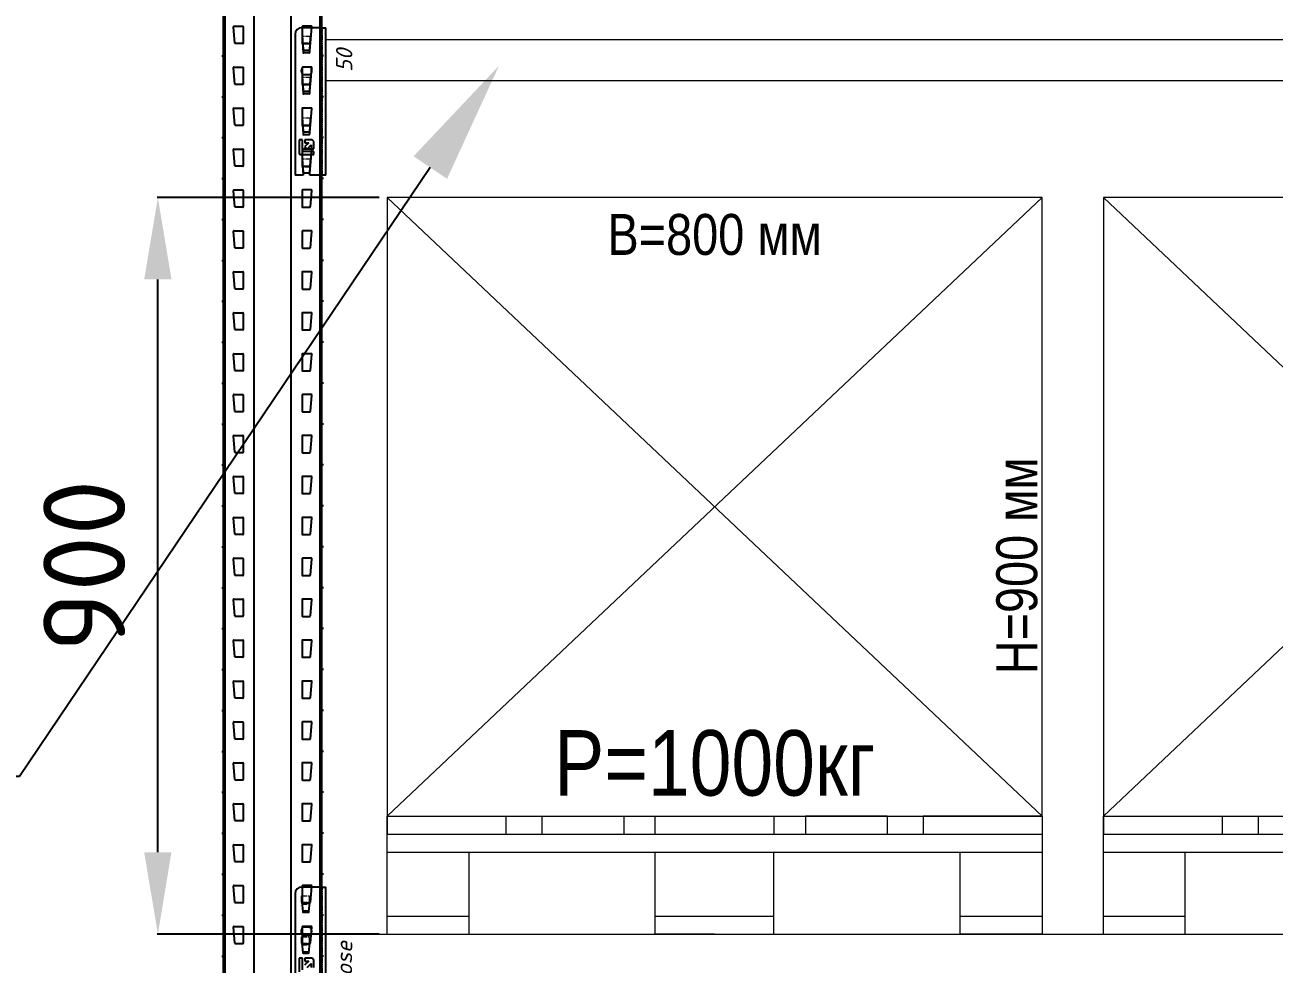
# Model space of a CAD drawing. Header units: millimetres. Extents: x 2140 to 223837, y 2113 to 170313.
# Drawn here: x 176497 to 178023, y 112385 to 113532 of the extents above; entities that cross this region are included whole.
import ezdxf
from ezdxf import colors
from ezdxf.entities.mleader import LeaderData, LeaderLine
from ezdxf.math import Vec2, Vec3

# ---------------------------------------------------------------- set-up
doc = ezdxf.new("R2010")
doc.units = ezdxf.units.MM
doc.linetypes.add('PHANTOM', pattern=[12.7, 6.35, -1.27, 1.27, -1.27, 1.27, -1.27])
for name, color, linetype in [('0_ANNOT_Dimensions', 7, 'Continuous'), ('2.Стойка', 7, 'Continuous'), ('Аннотации', 7, 'Continuous')]:
    doc.layers.add(name, color=color, linetype=linetype)
for name, color, linetype, lineweight in [('1.Балка', 5, 'Continuous', 0), ('20.Груз', 7, 'Continuous', 0), ('25.Размера', 7, 'Continuous', 0), ('37.Паллеты', 32, 'Continuous', 0), ('7.Поддон', 32, 'Continuous', 0)]:
    doc.layers.add(name, color=color, linetype=linetype, lineweight=lineweight)
doc.styles.add('Arial Narrow', font='ARIALN.TTF')
doc.styles.add('GOST', font='isocpeur.ttf')
doc.styles.get("Standard").update_dxf_attribs({"font": 'isocpeur.ttf'})
doc.styles.add('Курсив', font='isocpeui.ttf')
doc.dimstyles.new('100', dxfattribs={"dimtxt": 100, "dimasz": 100, "dimexe": 1, "dimexo": 10, "dimgap": 40, "dimtad": 1, "dimdec": 0, "dimzin": 0, "dimdsep": 46, "dimtxsty": 'Standard', "dimcen": 0.09, "dimadec": 0, "dimazin": 0, "dimtfac": 1, "dimtdec": 0, "dimtofl": 0, "dimtmove": 0, "dimatfit": 3, "dimfxl": 1, "dimtolj": 1, "dimtzin": 0, "dimarcsym": 0})
doc.dimstyles.new('80', dxfattribs={"dimtxt": 80, "dimasz": 80, "dimexe": 0.18, "dimexo": 0, "dimgap": 20, "dimtad": 1, "dimdec": 0, "dimzin": 0, "dimdsep": 46, "dimtxsty": 'Курсив', "dimcen": 0.09, "dimadec": 0, "dimazin": 0, "dimtfac": 1, "dimtdec": 0, "dimtofl": 0, "dimtmove": 0, "dimatfit": 3, "dimfxl": 0.18, "dimtolj": 1, "dimtzin": 0, "dimarcsym": 0})
doc.dimstyles.new('blok40', dxfattribs={"dimtxt": 40, "dimasz": 80, "dimexe": 0.18, "dimexo": 0, "dimgap": 5, "dimtad": 1, "dimtoh": 1, "dimdec": 0, "dimzin": 0, "dimdsep": 46, "dimtxsty": 'GOST', "dimblk": 'NONE', "dimcen": 0.09, "dimse1": 1, "dimse2": 1, "dimsd1": 1, "dimsd2": 1, "dimadec": 0, "dimazin": 0, "dimtfac": 1, "dimtdec": 0, "dimtofl": 0, "dimtmove": 0, "dimatfit": 2, "dimldrblk": 'NONE', "dimfxl": 0.18, "dimtolj": 1, "dimtzin": 0, "dimarcsym": 0})
doc.dimstyles.new('Рзм блок', dxfattribs={"dimtxt": 40, "dimasz": 80, "dimexe": 0.18, "dimexo": 0, "dimgap": 5, "dimtad": 1, "dimtoh": 1, "dimdec": 0, "dimzin": 0, "dimdsep": 46, "dimtxsty": 'Курсив', "dimblk": 'NONE', "dimcen": 0.09, "dimse1": 1, "dimse2": 1, "dimsd1": 1, "dimsd2": 1, "dimadec": 0, "dimazin": 0, "dimtfac": 1, "dimtdec": 0, "dimtofl": 0, "dimtmove": 0, "dimatfit": 2, "dimldrblk": 'NONE', "dimfxl": 0.18, "dimtolj": 1, "dimtzin": 0, "dimarcsym": 0})

# ---------------------------------------------------------------- blocks, each defined once
blk = doc.blocks.new('*U491')
at = {"layer": '2.Стойка', "color": 0, "linetype": 'ByBlock'}
for p, q in [((-120, 0), (-120, 12200)), ((-118, 0), (-118, 12200)), ((-82.7, 0), (-82.7, 12200)), ((-37.3, 0), (-37.3, 12200)), ((-2, 0), (-2, 12200)), ((0, 0), (0, 12200)), ((-106.1, 3780.5), (-108, 3800.5)), ((-107.5, 3801), (-96.5, 3801)), ((-96, 3800.5), (-96, 3780.5)), ((-24, 3800.5), (-24, 3780.5)), ((-12.5, 3801), (-23.5, 3801)), ((-13.9, 3780.5), (-12, 3800.5)), ((-120, 3770.5), (-118, 3770.5)), ((-96.5, 3780), (-105.6, 3780)), ((-23.5, 3780), (-14.4, 3780)), ((0, 3770.5), (-2, 3770.5)), ((-122, 3765), (-118, 3765)), ((-120, 3759.5), (-118, 3759.5)), ((2, 3765), (-2, 3765)), ((0, 3759.5), (-2, 3759.5)), ((-106.1, 3730.5), (-108, 3750.5)), ((-107.5, 3751), (-96.5, 3751)), ((-96, 3750.5), (-96, 3730.5)), ((-24, 3750.5), (-24, 3730.5)), ((-12.5, 3751), (-23.5, 3751)), ((-13.9, 3730.5), (-12, 3750.5)), ((-96.5, 3730), (-105.6, 3730)), ((-23.5, 3730), (-14.4, 3730)), ((-122, 3715), (-118, 3715)), ((-120, 3720.5), (-118, 3720.5)), ((-120, 3709.5), (-118, 3709.5)), ((0, 3720.5), (-2, 3720.5)), ((2, 3715), (-2, 3715)), ((0, 3709.5), (-2, 3709.5)), ((-106.1, 3680.5), (-108, 3700.5)), ((-107.5, 3701), (-96.5, 3701)), ((-96, 3700.5), (-96, 3680.5)), ((-24, 3700.5), (-24, 3680.5)), ((-12.5, 3701), (-23.5, 3701)), ((-13.9, 3680.5), (-12, 3700.5)), ((-96.5, 3680), (-105.6, 3680)), ((-23.5, 3680), (-14.4, 3680)), ((-122, 3665), (-118, 3665)), ((-120, 3670.5), (-118, 3670.5)), ((0, 3670.5), (-2, 3670.5)), ((2, 3665), (-2, 3665)), ((-120, 3659.5), (-118, 3659.5)), ((-106.1, 3630.5), (-108, 3650.5)), ((-107.5, 3651), (-96.5, 3651)), ((-96, 3650.5), (-96, 3630.5)), ((-24, 3650.5), (-24, 3630.5)), ((-12.5, 3651), (-23.5, 3651)), ((-13.9, 3630.5), (-12, 3650.5)), ((0, 3659.5), (-2, 3659.5)), ((-120, 3620.5), (-118, 3620.5)), ((-96.5, 3630), (-105.6, 3630)), ((-23.5, 3630), (-14.4, 3630)), ((0, 3620.5), (-2, 3620.5)), ((-122, 3615), (-118, 3615)), ((-120, 3609.5), (-118, 3609.5)), ((2, 3615), (-2, 3615)), ((0, 3609.5), (-2, 3609.5)), ((-106.1, 3580.5), (-108, 3600.5)), ((-107.5, 3601), (-96.5, 3601)), ((-96, 3600.5), (-96, 3580.5)), ((-24, 3600.5), (-24, 3580.5)), ((-12.5, 3601), (-23.5, 3601)), ((-13.9, 3580.5), (-12, 3600.5)), ((-96.5, 3580), (-105.6, 3580)), ((-23.5, 3580), (-14.4, 3580)), ((-122, 3565), (-118, 3565)), ((-120, 3570.5), (-118, 3570.5)), ((-120, 3559.5), (-118, 3559.5)), ((0, 3570.5), (-2, 3570.5)), ((2, 3565), (-2, 3565)), ((0, 3559.5), (-2, 3559.5)), ((-106.1, 3530.5), (-108, 3550.5)), ((-107.5, 3551), (-96.5, 3551)), ((-96, 3550.5), (-96, 3530.5)), ((-24, 3550.5), (-24, 3530.5)), ((-12.5, 3551), (-23.5, 3551)), ((-13.9, 3530.5), (-12, 3550.5)), ((-96.5, 3530), (-105.6, 3530)), ((-23.5, 3530), (-14.4, 3530)), ((-122, 3515), (-118, 3515)), ((-120, 3520.5), (-118, 3520.5)), ((0, 3520.5), (-2, 3520.5)), ((2, 3515), (-2, 3515)), ((-120, 3509.5), (-118, 3509.5)), ((-106.1, 3480.5), (-108, 3500.5)), ((-107.5, 3501), (-96.5, 3501)), ((-96, 3500.5), (-96, 3480.5)), ((-24, 3500.5), (-24, 3480.5)), ((-12.5, 3501), (-23.5, 3501)), ((-13.9, 3480.5), (-12, 3500.5)), ((0, 3509.5), (-2, 3509.5)), ((-96.5, 3480), (-105.6, 3480)), ((-23.5, 3480), (-14.4, 3480)), ((-122, 3465), (-118, 3465)), ((-120, 3470.5), (-118, 3470.5)), ((0, 3470.5), (-2, 3470.5)), ((2, 3465), (-2, 3465)), ((-120, 3459.5), (-118, 3459.5)), ((-106.1, 3430.5), (-108, 3450.5)), ((-107.5, 3451), (-96.5, 3451)), ((-96, 3450.5), (-96, 3430.5)), ((-24, 3450.5), (-24, 3430.5)), ((-12.5, 3451), (-23.5, 3451)), ((-13.9, 3430.5), (-12, 3450.5)), ((0, 3459.5), (-2, 3459.5)), ((-120, 3420.5), (-118, 3420.5)), ((-96.5, 3430), (-105.6, 3430)), ((-23.5, 3430), (-14.4, 3430)), ((0, 3420.5), (-2, 3420.5)), ((-122, 3415), (-118, 3415)), ((-120, 3409.5), (-118, 3409.5)), ((2, 3415), (-2, 3415)), ((0, 3409.5), (-2, 3409.5)), ((-106.1, 3380.5), (-108, 3400.5)), ((-107.5, 3401), (-96.5, 3401)), ((-96, 3400.5), (-96, 3380.5)), ((-24, 3400.5), (-24, 3380.5)), ((-12.5, 3401), (-23.5, 3401)), ((-13.9, 3380.5), (-12, 3400.5)), ((-96.5, 3380), (-105.6, 3380)), ((-23.5, 3380), (-14.4, 3380)), ((-122, 3365), (-118, 3365)), ((-120, 3370.5), (-118, 3370.5)), ((-120, 3359.5), (-118, 3359.5)), ((0, 3370.5), (-2, 3370.5)), ((2, 3365), (-2, 3365)), ((0, 3359.5), (-2, 3359.5)), ((-106.1, 3330.5), (-108, 3350.5)), ((-107.5, 3351), (-96.5, 3351)), ((-96, 3350.5), (-96, 3330.5)), ((-24, 3350.5), (-24, 3330.5)), ((-12.5, 3351), (-23.5, 3351)), ((-13.9, 3330.5), (-12, 3350.5)), ((-96.5, 3330), (-105.6, 3330)), ((-23.5, 3330), (-14.4, 3330)), ((-122, 3315), (-118, 3315)), ((-120, 3320.5), (-118, 3320.5)), ((0, 3320.5), (-2, 3320.5)), ((2, 3315), (-2, 3315)), ((-120, 3309.5), (-118, 3309.5)), ((-106.1, 3280.5), (-108, 3300.5)), ((-107.5, 3301), (-96.5, 3301)), ((-96, 3300.5), (-96, 3280.5)), ((-24, 3300.5), (-24, 3280.5)), ((-12.5, 3301), (-23.5, 3301)), ((-13.9, 3280.5), (-12, 3300.5)), ((0, 3309.5), (-2, 3309.5)), ((-120, 3270.5), (-118, 3270.5)), ((-96.5, 3280), (-105.6, 3280)), ((-23.5, 3280), (-14.4, 3280)), ((0, 3270.5), (-2, 3270.5)), ((-122, 3265), (-118, 3265)), ((-120, 3259.5), (-118, 3259.5)), ((-107.5, 3251), (-96.5, 3251)), ((-96, 3250.5), (-96, 3230.5)), ((-24, 3250.5), (-24, 3230.5)), ((-12.5, 3251), (-23.5, 3251)), ((2, 3265), (-2, 3265)), ((0, 3259.5), (-2, 3259.5)), ((-106.1, 3230.5), (-108, 3250.5)), ((-13.9, 3230.5), (-12, 3250.5)), ((-120, 3220.5), (-118, 3220.5)), ((-96.5, 3230), (-105.6, 3230)), ((-23.5, 3230), (-14.4, 3230)), ((0, 3220.5), (-2, 3220.5)), ((-122, 3215), (-118, 3215)), ((-120, 3209.5), (-118, 3209.5)), ((2, 3215), (-2, 3215)), ((0, 3209.5), (-2, 3209.5)), ((-106.1, 3180.5), (-108, 3200.5)), ((-107.5, 3201), (-96.5, 3201)), ((-96, 3200.5), (-96, 3180.5)), ((-24, 3200.5), (-24, 3180.5)), ((-12.5, 3201), (-23.5, 3201)), ((-13.9, 3180.5), (-12, 3200.5)), ((-96.5, 3180), (-105.6, 3180)), ((-23.5, 3180), (-14.4, 3180)), ((-122, 3165), (-118, 3165)), ((-120, 3170.5), (-118, 3170.5)), ((-120, 3159.5), (-118, 3159.5)), ((0, 3170.5), (-2, 3170.5)), ((2, 3165), (-2, 3165)), ((0, 3159.5), (-2, 3159.5)), ((-106.1, 3130.5), (-108, 3150.5)), ((-107.5, 3151), (-96.5, 3151)), ((-96, 3150.5), (-96, 3130.5)), ((-24, 3150.5), (-24, 3130.5)), ((-12.5, 3151), (-23.5, 3151)), ((-13.9, 3130.5), (-12, 3150.5)), ((-96.5, 3130), (-105.6, 3130)), ((-23.5, 3130), (-14.4, 3130)), ((-122, 3115), (-118, 3115)), ((-120, 3120.5), (-118, 3120.5)), ((0, 3120.5), (-2, 3120.5)), ((2, 3115), (-2, 3115)), ((-120, 3109.5), (-118, 3109.5)), ((-106.1, 3080.5), (-108, 3100.5)), ((-107.5, 3101), (-96.5, 3101)), ((-96, 3100.5), (-96, 3080.5)), ((-24, 3100.5), (-24, 3080.5)), ((-12.5, 3101), (-23.5, 3101)), ((-13.9, 3080.5), (-12, 3100.5)), ((0, 3109.5), (-2, 3109.5)), ((-120, 3070.5), (-118, 3070.5)), ((-96.5, 3080), (-105.6, 3080)), ((-23.5, 3080), (-14.4, 3080)), ((0, 3070.5), (-2, 3070.5)), ((-122, 3065), (-118, 3065)), ((-120, 3059.5), (-118, 3059.5)), ((2, 3065), (-2, 3065)), ((0, 3059.5), (-2, 3059.5)), ((-106.1, 3030.5), (-108, 3050.5)), ((-107.5, 3051), (-96.5, 3051)), ((-96, 3050.5), (-96, 3030.5)), ((-24, 3050.5), (-24, 3030.5)), ((-12.5, 3051), (-23.5, 3051)), ((-13.9, 3030.5), (-12, 3050.5)), ((-96.5, 3030), (-105.6, 3030)), ((-23.5, 3030), (-14.4, 3030)), ((-122, 3015), (-118, 3015)), ((-120, 3020.5), (-118, 3020.5)), ((-120, 3009.5), (-118, 3009.5)), ((0, 3020.5), (-2, 3020.5)), ((2, 3015), (-2, 3015)), ((0, 3009.5), (-2, 3009.5)), ((-106.1, 2980.5), (-108, 3000.5)), ((-107.5, 3001), (-96.5, 3001)), ((-96, 3000.5), (-96, 2980.5)), ((-24, 3000.5), (-24, 2980.5)), ((-12.5, 3001), (-23.5, 3001)), ((-13.9, 2980.5), (-12, 3000.5)), ((-96.5, 2980), (-105.6, 2980)), ((-23.5, 2980), (-14.4, 2980)), ((-122, 2965), (-118, 2965)), ((-120, 2970.5), (-118, 2970.5)), ((0, 2970.5), (-2, 2970.5)), ((2, 2965), (-2, 2965)), ((-120, 2959.5), (-118, 2959.5)), ((-106.1, 2930.5), (-108, 2950.5)), ((-107.5, 2951), (-96.5, 2951)), ((-96, 2950.5), (-96, 2930.5)), ((-24, 2950.5), (-24, 2930.5)), ((-12.5, 2951), (-23.5, 2951)), ((-13.9, 2930.5), (-12, 2950.5)), ((0, 2959.5), (-2, 2959.5)), ((-122, 2915), (-118, 2915)), ((-120, 2920.5), (-118, 2920.5)), ((-96.5, 2930), (-105.6, 2930)), ((-23.5, 2930), (-14.4, 2930)), ((0, 2920.5), (-2, 2920.5)), ((2, 2915), (-2, 2915)), ((-120, 2909.5), (-118, 2909.5)), ((-106.1, 2880.5), (-108, 2900.5)), ((-107.5, 2901), (-96.5, 2901)), ((-96, 2900.5), (-96, 2880.5)), ((-24, 2900.5), (-24, 2880.5)), ((-12.5, 2901), (-23.5, 2901)), ((-13.9, 2880.5), (-12, 2900.5)), ((0, 2909.5), (-2, 2909.5)), ((-120, 2870.5), (-118, 2870.5)), ((-96.5, 2880), (-105.6, 2880)), ((-23.5, 2880), (-14.4, 2880)), ((0, 2870.5), (-2, 2870.5)), ((-122, 2865), (-118, 2865)), ((-120, 2859.5), (-118, 2859.5)), ((2, 2865), (-2, 2865)), ((0, 2859.5), (-2, 2859.5)), ((-106.1, 2830.5), (-108, 2850.5)), ((-107.5, 2851), (-96.5, 2851)), ((-96, 2850.5), (-96, 2830.5)), ((-24, 2850.5), (-24, 2830.5)), ((-12.5, 2851), (-23.5, 2851)), ((-13.9, 2830.5), (-12, 2850.5)), ((-96.5, 2830), (-105.6, 2830)), ((-23.5, 2830), (-14.4, 2830)), ((-122, 2815), (-118, 2815)), ((-120, 2820.5), (-118, 2820.5)), ((-120, 2809.5), (-118, 2809.5)), ((0, 2820.5), (-2, 2820.5)), ((2, 2815), (-2, 2815)), ((0, 2809.5), (-2, 2809.5)), ((-106.1, 2780.5), (-108, 2800.5)), ((-107.5, 2801), (-96.5, 2801)), ((-96, 2800.5), (-96, 2780.5)), ((-24, 2800.5), (-24, 2780.5)), ((-12.5, 2801), (-23.5, 2801)), ((-13.9, 2780.5), (-12, 2800.5)), ((-96.5, 2780), (-105.6, 2780)), ((-23.5, 2780), (-14.4, 2780)), ((-122, 2765), (-118, 2765)), ((-120, 2770.5), (-118, 2770.5)), ((0, 2770.5), (-2, 2770.5)), ((2, 2765), (-2, 2765)), ((-120, 2759.5), (-118, 2759.5)), ((-106.1, 2730.5), (-108, 2750.5)), ((-107.5, 2751), (-96.5, 2751)), ((-96, 2750.5), (-96, 2730.5)), ((-24, 2750.5), (-24, 2730.5)), ((-12.5, 2751), (-23.5, 2751)), ((-13.9, 2730.5), (-12, 2750.5)), ((0, 2759.5), (-2, 2759.5)), ((-120, 2720.5), (-118, 2720.5)), ((-96.5, 2730), (-105.6, 2730)), ((-23.5, 2730), (-14.4, 2730)), ((0, 2720.5), (-2, 2720.5)), ((-122, 2715), (-118, 2715)), ((-120, 2709.5), (-118, 2709.5)), ((2, 2715), (-2, 2715)), ((0, 2709.5), (-2, 2709.5)), ((-106.1, 2680.5), (-108, 2700.5)), ((-107.5, 2701), (-96.5, 2701)), ((-96, 2700.5), (-96, 2680.5)), ((-24, 2700.5), (-24, 2680.5)), ((-12.5, 2701), (-23.5, 2701)), ((-13.9, 2680.5), (-12, 2700.5)), ((-96.5, 2680), (-105.6, 2680)), ((-23.5, 2680), (-14.4, 2680)), ((-122, 2665), (-118, 2665)), ((-120, 2670.5), (-118, 2670.5)), ((-120, 2659.5), (-118, 2659.5)), ((0, 2670.5), (-2, 2670.5)), ((2, 2665), (-2, 2665)), ((0, 2659.5), (-2, 2659.5))]:
    blk.add_line(p, q, dxfattribs=at)
for centre, start, end in [((-107.5, 3800.5), 90, 185.4403), ((-96.5, 3800.5), 0, 90), ((-23.5, 3800.5), 90, 180), ((-12.5, 3800.5), 354.5597, 90), ((-105.6, 3780.5), 185.4403, 270), ((-96.5, 3780.5), 270, 0), ((-23.5, 3780.5), 180, 270), ((-14.4, 3780.5), 270, 354.5597), ((-107.5, 3750.5), 90, 185.4403), ((-96.5, 3750.5), 0, 90), ((-23.5, 3750.5), 90, 180), ((-12.5, 3750.5), 354.5597, 90), ((-105.6, 3730.5), 185.4403, 270), ((-96.5, 3730.5), 270, 0), ((-23.5, 3730.5), 180, 270), ((-14.4, 3730.5), 270, 354.5597), ((-107.5, 3700.5), 90, 185.4403), ((-96.5, 3700.5), 0, 90), ((-23.5, 3700.5), 90, 180), ((-12.5, 3700.5), 354.5597, 90), ((-105.6, 3680.5), 185.4403, 270), ((-96.5, 3680.5), 270, 0), ((-23.5, 3680.5), 180, 270), ((-14.4, 3680.5), 270, 354.5597), ((-107.5, 3650.5), 90, 185.4403), ((-96.5, 3650.5), 0, 90), ((-23.5, 3650.5), 90, 180), ((-12.5, 3650.5), 354.5597, 90), ((-105.6, 3630.5), 185.4403, 270), ((-96.5, 3630.5), 270, 0), ((-23.5, 3630.5), 180, 270), ((-14.4, 3630.5), 270, 354.5597), ((-107.5, 3600.5), 90, 185.4403), ((-96.5, 3600.5), 0, 90), ((-23.5, 3600.5), 90, 180), ((-12.5, 3600.5), 354.5597, 90), ((-105.6, 3580.5), 185.4403, 270), ((-96.5, 3580.5), 270, 0), ((-23.5, 3580.5), 180, 270), ((-14.4, 3580.5), 270, 354.5597), ((-107.5, 3550.5), 90, 185.4403), ((-96.5, 3550.5), 0, 90), ((-23.5, 3550.5), 90, 180), ((-12.5, 3550.5), 354.5597, 90), ((-105.6, 3530.5), 185.4403, 270), ((-96.5, 3530.5), 270, 0), ((-23.5, 3530.5), 180, 270), ((-14.4, 3530.5), 270, 354.5597), ((-107.5, 3500.5), 90, 185.4403), ((-96.5, 3500.5), 0, 90), ((-23.5, 3500.5), 90, 180), ((-12.5, 3500.5), 354.5597, 90), ((-105.6, 3480.5), 185.4403, 270), ((-96.5, 3480.5), 270, 0), ((-23.5, 3480.5), 180, 270), ((-14.4, 3480.5), 270, 354.5597), ((-107.5, 3450.5), 90, 185.4403), ((-96.5, 3450.5), 0, 90), ((-23.5, 3450.5), 90, 180), ((-12.5, 3450.5), 354.5597, 90), ((-105.6, 3430.5), 185.4403, 270), ((-96.5, 3430.5), 270, 0), ((-23.5, 3430.5), 180, 270), ((-14.4, 3430.5), 270, 354.5597), ((-107.5, 3400.5), 90, 185.4403), ((-96.5, 3400.5), 0, 90), ((-23.5, 3400.5), 90, 180), ((-12.5, 3400.5), 354.5597, 90), ((-105.6, 3380.5), 185.4403, 270), ((-96.5, 3380.5), 270, 0), ((-23.5, 3380.5), 180, 270), ((-14.4, 3380.5), 270, 354.5597), ((-107.5, 3350.5), 90, 185.4403), ((-96.5, 3350.5), 0, 90), ((-23.5, 3350.5), 90, 180), ((-12.5, 3350.5), 354.5597, 90), ((-105.6, 3330.5), 185.4403, 270), ((-96.5, 3330.5), 270, 0), ((-23.5, 3330.5), 180, 270), ((-14.4, 3330.5), 270, 354.5597), ((-107.5, 3300.5), 90, 185.4403), ((-96.5, 3300.5), 0, 90), ((-23.5, 3300.5), 90, 180), ((-12.5, 3300.5), 354.5597, 90), ((-105.6, 3280.5), 185.4403, 270), ((-96.5, 3280.5), 270, 0), ((-23.5, 3280.5), 180, 270), ((-14.4, 3280.5), 270, 354.5597), ((-107.5, 3250.5), 90, 185.4403), ((-96.5, 3250.5), 0, 90), ((-23.5, 3250.5), 90, 180), ((-12.5, 3250.5), 354.5597, 90), ((-105.6, 3230.5), 185.4403, 270), ((-96.5, 3230.5), 270, 0), ((-23.5, 3230.5), 180, 270), ((-14.4, 3230.5), 270, 354.5597), ((-107.5, 3200.5), 90, 185.4403), ((-96.5, 3200.5), 0, 90), ((-23.5, 3200.5), 90, 180), ((-12.5, 3200.5), 354.5597, 90), ((-105.6, 3180.5), 185.4403, 270), ((-96.5, 3180.5), 270, 0), ((-23.5, 3180.5), 180, 270), ((-14.4, 3180.5), 270, 354.5597), ((-107.5, 3150.5), 90, 185.4403), ((-96.5, 3150.5), 0, 90), ((-23.5, 3150.5), 90, 180), ((-12.5, 3150.5), 354.5597, 90), ((-105.6, 3130.5), 185.4403, 270), ((-96.5, 3130.5), 270, 0), ((-23.5, 3130.5), 180, 270), ((-14.4, 3130.5), 270, 354.5597), ((-107.5, 3100.5), 90, 185.4403), ((-96.5, 3100.5), 0, 90), ((-23.5, 3100.5), 90, 180), ((-12.5, 3100.5), 354.5597, 90), ((-105.6, 3080.5), 185.4403, 270), ((-96.5, 3080.5), 270, 0), ((-23.5, 3080.5), 180, 270), ((-14.4, 3080.5), 270, 354.5597), ((-107.5, 3050.5), 90, 185.4403), ((-96.5, 3050.5), 0, 90), ((-23.5, 3050.5), 90, 180), ((-12.5, 3050.5), 354.5597, 90), ((-105.6, 3030.5), 185.4403, 270), ((-96.5, 3030.5), 270, 0), ((-23.5, 3030.5), 180, 270), ((-14.4, 3030.5), 270, 354.5597), ((-107.5, 3000.5), 90, 185.4403), ((-96.5, 3000.5), 0, 90), ((-23.5, 3000.5), 90, 180), ((-12.5, 3000.5), 354.5597, 90), ((-105.6, 2980.5), 185.4403, 270), ((-96.5, 2980.5), 270, 0), ((-23.5, 2980.5), 180, 270), ((-14.4, 2980.5), 270, 354.5597), ((-107.5, 2950.5), 90, 185.4403), ((-96.5, 2950.5), 0, 90), ((-23.5, 2950.5), 90, 180), ((-12.5, 2950.5), 354.5597, 90), ((-105.6, 2930.5), 185.4403, 270), ((-96.5, 2930.5), 270, 0), ((-23.5, 2930.5), 180, 270), ((-14.4, 2930.5), 270, 354.5597), ((-107.5, 2900.5), 90, 185.4403), ((-96.5, 2900.5), 0, 90), ((-23.5, 2900.5), 90, 180), ((-12.5, 2900.5), 354.5597, 90), ((-105.6, 2880.5), 185.4403, 270), ((-96.5, 2880.5), 270, 0), ((-23.5, 2880.5), 180, 270), ((-14.4, 2880.5), 270, 354.5597), ((-107.5, 2850.5), 90, 185.4403), ((-96.5, 2850.5), 0, 90), ((-23.5, 2850.5), 90, 180), ((-12.5, 2850.5), 354.5597, 90), ((-105.6, 2830.5), 185.4403, 270), ((-96.5, 2830.5), 270, 0), ((-23.5, 2830.5), 180, 270), ((-14.4, 2830.5), 270, 354.5597), ((-107.5, 2800.5), 90, 185.4403), ((-96.5, 2800.5), 0, 90), ((-23.5, 2800.5), 90, 180), ((-12.5, 2800.5), 354.5597, 90), ((-105.6, 2780.5), 185.4403, 270), ((-96.5, 2780.5), 270, 0), ((-23.5, 2780.5), 180, 270), ((-14.4, 2780.5), 270, 354.5597), ((-107.5, 2750.5), 90, 185.4403), ((-96.5, 2750.5), 0, 90), ((-23.5, 2750.5), 90, 180), ((-12.5, 2750.5), 354.5597, 90), ((-105.6, 2730.5), 185.4403, 270), ((-96.5, 2730.5), 270, 0), ((-23.5, 2730.5), 180, 270), ((-14.4, 2730.5), 270, 354.5597), ((-107.5, 2700.5), 90, 185.4403), ((-96.5, 2700.5), 0, 90), ((-23.5, 2700.5), 90, 180), ((-12.5, 2700.5), 354.5597, 90), ((-105.6, 2680.5), 185.4403, 270), ((-96.5, 2680.5), 270, 0), ((-23.5, 2680.5), 180, 270), ((-14.4, 2680.5), 270, 354.5597)]:
    blk.add_arc(centre, 0.5, start, end, dxfattribs=at)
blk = doc.blocks.new('*D774')
at = {"layer": 'Defpoints', "color": 0, "linetype": 'ByBlock', "transparency": 16777216}
for p in [(5, 19.3), (2705, 19.3), (2705, -11.8)]:
    blk.add_point(p, dxfattribs=at)
at = {"layer": 'Defpoints', "color": 0, "linetype": 'ByBlock', "transparency": 16777216, "insert": (2669.4, 3.4), "char_height": 20, "attachment_point": 5, "style": 'Курсив'}
blk.add_mtext('\\A1;2700', dxfattribs=at)
blk = doc.blocks.new('_None')
blk = doc.blocks.new('*D784')
at = {"layer": 'Defpoints', "color": 0, "linetype": 'ByBlock', "transparency": 16777216}
for p in [(8, 19.3), (42.4, 19.3), (8, -30.7)]:
    blk.add_point(p, dxfattribs=at)
at = {"layer": 'Defpoints', "color": 0, "linetype": 'ByBlock', "transparency": 16777216, "insert": (27.4, -5.7), "char_height": 20, "attachment_point": 5, "rotation": 90, "style": 'Курсив'}
blk.add_mtext('\\A1;50', dxfattribs=at)
blk = doc.blocks.new('*D436')
at = {"layer": 'Defpoints', "color": 0, "transparency": 16777216}
for p in [(5, -23.2), (42.2, -23.2), (5, -153.2)]:
    blk.add_point(p, dxfattribs=at)
at = {"layer": '0_ANNOT_Dimensions', "color": 0, "transparency": 16777216, "insert": (27.2, -88.2), "char_height": 20, "attachment_point": 5, "rotation": 90, "style": 'Курсив'}
blk.add_mtext('\\A1;130 close', dxfattribs=at)
blk = doc.blocks.new('поддон')
at = {"layer": '7.Поддон', "color": 0, "linetype": 'ByBlock'}
for p, q in [((0, 0), (0, 144)), ((0, 144), (0, 122)), ((0, 144), (145, 144)), ((145, 144), (145, 122)), ((189, 144), (289, 144)), ((189, 144), (189, 122)), ((289, 144), (289, 122)), ((327.5, 122), (327.5, 144)), ((327.5, 144), (472.5, 144)), ((472.5, 144), (472.5, 122)), ((611, 144), (511, 144)), ((511, 144), (511, 122)), ((611, 144), (611, 122)), ((800, 144), (655, 144)), ((655, 144), (655, 122)), ((800, 144), (800, 0)), ((0, 122), (800, 122)), ((0, 100), (800, 100)), ((100, 0), (100, 100)), ((327.5, 0), (327.5, 100)), ((472.5, 0), (472.5, 100)), ((700, 0), (700, 100)), ((0, 22), (100, 22)), ((327.5, 22), (472.5, 22)), ((700, 22), (800, 22)), ((0, 0), (100, 0)), ((400, 0), (327.5, 0)), ((400, 0), (472.5, 0)), ((800, 0), (700, 0))]:
    blk.add_line(p, q, dxfattribs=at)
blk = doc.blocks.new('*D1252')
at = {"layer": 'Defpoints', "color": 0, "linetype": 'ByBlock', "transparency": 16777216}
for p in [(475, 1000, 0), (475, 0, 0), (475, 0)]:
    blk.add_point(p, dxfattribs=at)
at = {"layer": '25.Размера', "color": 0, "linetype": 'ByBlock', "transparency": 16777216, "insert": (475, 208.6), "char_height": 80, "attachment_point": 5, "style": 'Arial Narrow'}
blk.add_mtext('\\A1;Р=1000кг', dxfattribs=at)
blk = doc.blocks.new('*D1253')
at = {"layer": 'Defpoints', "color": 0, "linetype": 'ByBlock', "transparency": 16777216}
for p in [(75, 900), (875, 900), (875, 900)]:
    blk.add_point(p, dxfattribs=at)
at = {"layer": '25.Размера', "color": 0, "linetype": 'ByBlock', "transparency": 16777216, "insert": (475, 854.5), "char_height": 50, "attachment_point": 5, "style": 'Arial Narrow'}
blk.add_mtext('\\A1;В=800 мм', dxfattribs=at)
blk = doc.blocks.new('*D1243')
at = {"layer": 'Defpoints', "color": 0, "linetype": 'ByBlock', "transparency": 16777216}
for p in [(875, 900), (875, 900), (875, 0)]:
    blk.add_point(p, dxfattribs=at)
at = {"layer": '25.Размера', "color": 0, "linetype": 'ByBlock', "transparency": 16777216, "insert": (844.5, 450), "char_height": 50, "attachment_point": 5, "rotation": 90, "style": 'Arial Narrow'}
blk.add_mtext('\\A1;Н=900 мм', dxfattribs=at)
blk = doc.blocks.new('*D1247')
at = {"layer": 'Defpoints', "color": 0, "linetype": 'ByBlock', "transparency": 16777216}
for p in [(950, 900), (1750, 900), (1750, 900)]:
    blk.add_point(p, dxfattribs=at)
at = {"layer": '25.Размера', "color": 0, "linetype": 'ByBlock', "transparency": 16777216, "insert": (1350, 854.5), "char_height": 50, "attachment_point": 5, "style": 'Arial Narrow'}
blk.add_mtext('\\A1;В=800 мм', dxfattribs=at)
blk = doc.blocks.new('*D1237')
at = {"layer": '0_ANNOT_Dimensions', "color": 0, "lineweight": -2, "transparency": 16777216}
for p, q in [((176929.6, 113321.3), (176658.4, 113321.3)), ((176659.4, 112521.3), (176659.4, 113221.3)), ((176929.6, 112421.3), (176658.4, 112421.3))]:
    blk.add_line(p, q, dxfattribs=at)
at = {"layer": '0_ANNOT_Dimensions', "color": 0, "transparency": 16777216}
for points in [[(176642.7, 113221.3), (176676, 113221.3), (176659.4, 113321.3)], [(176642.7, 112521.3), (176676, 112521.3), (176659.4, 112421.3)]]:
    blk.add_solid(points, dxfattribs=at)
at = {"layer": 'Defpoints', "color": 0, "transparency": 16777216}
for p in [(176659.4, 113321.3), (176939.6, 113321.3), (176939.6, 112421.3)]:
    blk.add_point(p, dxfattribs=at)
at = {"layer": '0_ANNOT_Dimensions', "color": 0, "transparency": 16777216, "insert": (176569.4, 112871.3), "char_height": 100, "attachment_point": 5, "rotation": 90}
blk.add_mtext('\\A1;900', dxfattribs=at)
blk = doc.blocks.new('*U771')
at = {"layer": '1.Балка', "color": 0, "linetype": 'Continuous', "lineweight": 25}
for p, q in [((-3, 34.3), (-24.5, 34.3)), ((-3, 34.3), (5, 34.3)), ((5, -145.7), (5, 34.3)), ((-32.5, 26.3), (-32.5, -145.7)), ((-23.8, 23.6), (-23.8, 22.6)), ((-23.8, 22.6), (-22.8, 4.2)), ((-23.4, 16.1), (-22.7, 4.2)), ((-23.4, 15.7), (-23.3, 15.2)), ((-14.7, 4.2), (-14, 16.1)), ((-14.6, 4.2), (-13.6, 22.6)), ((-14.1, 15.2), (-14, 15.7)), ((-13.6, 23.6), (-13.6, 22.6)), ((-23.2, 14), (-22.8, 7.2)), ((-15.3, 6.5), (-22.1, 6.5)), ((-15.4, 3.5), (-22, 3.5)), ((-14.6, 7.2), (-14.2, 14)), ((-14.1, -13.8), (-22.9, -13.8)), ((-23.8, -26.4), (-23.8, -27.4)), ((-23.8, -27.4), (-22.8, -45.8)), ((-22.9, -23), (-14.1, -23)), ((-14.6, -45.8), (-13.6, -27.4)), ((-13.6, -26.4), (-13.6, -27.4)), ((-23.4, -33.9), (-22.7, -45.8)), ((-23.4, -34.3), (-23.3, -34.8)), ((-23.2, -36), (-22.8, -42.8)), ((-15.3, -43.5), (-22.1, -43.5)), ((-14.7, -45.8), (-14, -33.9)), ((-14.6, -42.8), (-14.2, -36)), ((-14.1, -34.8), (-14, -34.3)), ((-15.4, -46.5), (-22, -46.5)), ((-23.8, -76.4), (-23.8, -77.4)), ((-23.8, -77.4), (-22.8, -95.8)), ((-23.4, -83.9), (-22.7, -95.8)), ((-23.4, -84.3), (-23.3, -84.8)), ((-23.2, -86), (-22.8, -92.8)), ((-14.7, -95.8), (-14, -83.9)), ((-14.6, -95.8), (-13.6, -77.4)), ((-14.6, -92.8), (-14.2, -86)), ((-14.1, -84.8), (-14, -84.3)), ((-13.6, -76.4), (-13.6, -77.4)), ((-27.5, -102.7), (-27.5, -119.2)), ((-23.7, -102.7), (-27.5, -102.7)), ((-23.7, -116.9), (-23.7, -102.7)), ((-15.3, -93.5), (-22.1, -93.5)), ((-15.4, -96.5), (-22, -96.5)), ((-15.8, -106.2), (-20.9, -111.2)), ((-11.7, -102.7), (-20.7, -102.7)), ((-20.7, -102.7), (-20.7, -106.2)), ((-20.7, -106.2), (-15.8, -106.2)), ((-9.5, -104.9), (-11.7, -102.7)), ((-9.5, -113.9), (-9.5, -104.9)), ((-26, -120.7), (-9.5, -120.7)), ((-9.5, -116.9), (-23.7, -116.9)), ((-20.9, -111.2), (-18, -114)), ((-18, -114), (-13, -109)), ((-13, -109), (-13, -113.9)), ((-13, -113.9), (-9.5, -113.9)), ((-9.5, -120.7), (-9.5, -116.9)), ((-23.8, -126.4), (-23.8, -127.4)), ((-23.8, -127.4), (-22.8, -145.7)), ((-23.4, -133.9), (-22.7, -145.7)), ((-23.4, -134.3), (-23.3, -134.8)), ((-23.2, -136), (-22.8, -142.8)), ((-14.7, -145.7), (-14, -133.9)), ((-14.6, -145.7), (-13.6, -127.4)), ((-14.6, -142.8), (-14.2, -136)), ((-14.1, -134.8), (-14, -134.3)), ((-13.6, -126.4), (-13.6, -127.4)), ((-22.8, -145.7), (-32.5, -145.7)), ((-22.8, -145.7), (-22.7, -145.7)), ((-15.3, -143.5), (-22.1, -143.5)), ((-14.7, -145.7), (-14.6, -145.7)), ((-3, -145.7), (-14.6, -145.7)), ((5, -145.7), (-3, -145.7))]:
    blk.add_line(p, q, dxfattribs=at)
at = {"layer": '1.Балка', "color": 0, "linetype": 'PHANTOM', "lineweight": 18}
for p, q in [((1, -145.7), (1, 34.3)), ((-13.6, 23.6), (-23.8, 23.6)), ((-23.4, 15.7), (-14, 15.7)), ((-14.1, 15.2), (-23.3, 15.2)), ((-14.2, 14), (-23.2, 14)), ((-22.7, 4.2), (-22.8, 4.2)), ((-14.6, 4.2), (-14.7, 4.2)), ((-13.6, -26.4), (-23.8, -26.4)), ((-23.4, -34.3), (-14, -34.3)), ((-14.1, -34.8), (-23.3, -34.8)), ((-14.2, -36), (-23.2, -36)), ((-22.7, -45.8), (-22.8, -45.8)), ((-14.6, -45.8), (-14.7, -45.8)), ((-13.6, -76.4), (-23.8, -76.4)), ((-23.4, -84.3), (-14, -84.3)), ((-14.1, -84.8), (-23.3, -84.8)), ((-14.2, -86), (-23.2, -86)), ((-22.7, -95.8), (-22.8, -95.8)), ((-14.6, -95.8), (-14.7, -95.8)), ((-13.6, -126.4), (-23.8, -126.4)), ((-23.4, -134.3), (-14, -134.3)), ((-14.1, -134.8), (-23.3, -134.8)), ((-14.2, -136), (-23.2, -136))]:
    blk.add_line(p, q, dxfattribs=at)
at = {"layer": '1.Балка', "color": 0, "linetype": 'ByBlock'}
for p, q in [((2705, 19.3), (5, 19.3)), ((2705, -30.7), (5, -30.7))]:
    blk.add_line(p, q, dxfattribs=at)
at = {"layer": '1.Балка', "color": 0, "linetype": 'Continuous', "lineweight": 25}
for centre, radius, start, end in [((-24.5, 26.3), 8, 90, 180), ((-19, -18.4), 6, 129.9445, 230.0555), ((-18, -18.4), 6, 309.9445, 50.0555), ((-26, -119.2), 1.5, 180, 270)]:
    blk.add_arc(centre, radius, start, end, dxfattribs=at)
for centre, major_axis, ratio, start_param, end_param in [((-23.7, 23.6), (-0.49, 9), 0.014521, 1.677936, 2.551772), ((-23.7, 23.6), (-0.49, 9), 0.014521, 2.551772, 2.642656), ((-13.7, 23.6), (0.49, 9), 0.014521, 3.731413, 4.605249), ((-13.7, 23.6), (0.49, 9), 0.014521, 3.640529, 3.731413), ((-23.2, 13.4), (-0.11, 2), 0.014521, 4.973399, 5.784249), ((-22.1, 7.2), (0.539, -0.524), 0.996104, 3.968676, 5.485179), ((-22, 4.2), (0.75, 0), 0.999894, 3.195886, 4.712389), ((-22, 4.2), (0.75, 0), 0.999894, 3.195886, 4.712389), ((-15.4, 4.2), (0.75, 0), 0.999894, 4.712389, 6.228892), ((-15.4, 4.2), (0.75, 0), 0.999894, 4.712389, 6.228892), ((-15.3, 7.2), (0.539, 0.524), 0.996104, 3.939599, 5.456102), ((-14.2, 13.4), (0.11, 2), 0.014521, 0.498937, 1.309786), ((-23.7, -26.4), (-0.49, 9), 0.014521, 1.677936, 2.551772), ((-13.7, -26.4), (0.49, 9), 0.014521, 3.731413, 4.605249), ((-23.7, -26.4), (-0.49, 9), 0.014521, 2.551772, 2.642656), ((-23.2, -36.6), (-0.11, 2), 0.014521, 4.973399, 5.784249), ((-22.1, -42.8), (0.539, -0.524), 0.996104, 3.968676, 5.485179), ((-15.3, -42.8), (0.539, 0.524), 0.996104, 3.939599, 5.456102), ((-14.2, -36.6), (0.11, 2), 0.014521, 0.498937, 1.309786), ((-13.7, -26.4), (0.49, 9), 0.014521, 3.640529, 3.731413), ((-22, -45.8), (0.75, 0), 0.999894, 3.195886, 4.712389), ((-22, -45.8), (0.75, 0), 0.999894, 3.195886, 4.712389), ((-15.4, -45.8), (0.75, 0), 0.999894, 4.712389, 6.228892), ((-15.4, -45.8), (0.75, 0), 0.999894, 4.712389, 6.228892), ((-23.7, -76.4), (-0.49, 9), 0.014521, 1.677936, 2.551772), ((-23.7, -76.4), (-0.49, 9), 0.014521, 2.551772, 2.642656), ((-23.2, -86.6), (-0.11, 2), 0.014521, 4.973399, 5.784249), ((-14.2, -86.6), (0.11, 2), 0.014521, 0.498937, 1.309786), ((-13.7, -76.4), (0.49, 9), 0.014521, 3.731413, 4.605249), ((-13.7, -76.4), (0.49, 9), 0.014521, 3.640529, 3.731413), ((-22.1, -92.8), (0.539, -0.524), 0.996104, 3.968676, 5.485179), ((-22, -95.8), (0.75, 0), 0.999894, 3.195886, 4.712389), ((-22, -95.8), (0.75, 0), 0.999894, 3.195886, 4.712389), ((-15.4, -95.8), (0.75, 0), 0.999894, 4.712389, 6.228892), ((-15.4, -95.8), (0.75, 0), 0.999894, 4.712389, 6.228892), ((-15.3, -92.8), (0.539, 0.524), 0.996104, 3.939599, 5.456102), ((-23.7, -126.4), (-0.49, 9), 0.014521, 1.677936, 2.551772), ((-23.7, -126.4), (-0.49, 9), 0.014521, 2.551772, 2.642656), ((-23.2, -136.6), (-0.11, 2), 0.014521, 4.973399, 5.784249), ((-14.2, -136.6), (0.11, 2), 0.014521, 0.498937, 1.309786), ((-13.7, -126.4), (0.49, 9), 0.014521, 3.731413, 4.605249), ((-13.7, -126.4), (0.49, 9), 0.014521, 3.640529, 3.731413), ((-22.1, -142.8), (0.539, -0.524), 0.996104, 3.968676, 5.485179), ((-15.3, -142.8), (0.539, 0.524), 0.996104, 3.939599, 5.456102)]:
    blk.add_ellipse(centre, major_axis=major_axis, ratio=ratio, start_param=start_param, end_param=end_param, dxfattribs=at)
at = {"layer": '2.Стойка', "color": 40, "linetype": 'ByBlock', "true_color": 0xf8d731}
for p, q in [((-24, 35.5), (-24, 15.5)), ((-24, 35.5), (-24, 15.5)), ((-24, 35.5), (-24, 15.5)), ((-24, 35.5), (-24, 15.5)), ((-24, 35.5), (-24, 15.5)), ((-24, 35.5), (-24, 15.5)), ((-24, 35.5), (-24, 15.5)), ((-12.5, 36), (-23.5, 36)), ((-12.5, 36), (-23.5, 36)), ((-12.5, 36), (-23.5, 36)), ((-12.5, 36), (-23.5, 36)), ((-12.5, 36), (-23.5, 36)), ((-12.5, 36), (-23.5, 36)), ((-12.5, 36), (-23.5, 36)), ((-13.9, 15.5), (-12, 35.5)), ((-13.9, 15.5), (-12, 35.5)), ((-13.9, 15.5), (-12, 35.5)), ((-13.9, 15.5), (-12, 35.5)), ((-13.9, 15.5), (-12, 35.5)), ((-13.9, 15.5), (-12, 35.5)), ((-13.9, 15.5), (-12, 35.5)), ((-23.5, 15), (-14.4, 15)), ((-23.5, 15), (-14.4, 15)), ((-23.5, 15), (-14.4, 15)), ((-23.5, 15), (-14.4, 15)), ((-23.5, 15), (-14.4, 15)), ((-23.5, 15), (-14.4, 15)), ((-23.5, 15), (-14.4, 15))]:
    blk.add_line(p, q, dxfattribs=at)
for centre, start, end in [((-23.5, 35.5), 90, 180), ((-23.5, 35.5), 90, 180), ((-23.5, 35.5), 90, 180), ((-23.5, 35.5), 90, 180), ((-23.5, 35.5), 90, 180), ((-23.5, 35.5), 90, 180), ((-23.5, 35.5), 90, 180), ((-12.5, 35.5), 354.5597, 90), ((-12.5, 35.5), 354.5597, 90), ((-12.5, 35.5), 354.5597, 90), ((-12.5, 35.5), 354.5597, 90), ((-12.5, 35.5), 354.5597, 90), ((-12.5, 35.5), 354.5597, 90), ((-12.5, 35.5), 354.5597, 90), ((-23.5, 15.5), 180, 270), ((-23.5, 15.5), 180, 270), ((-23.5, 15.5), 180, 270), ((-23.5, 15.5), 180, 270), ((-23.5, 15.5), 180, 270), ((-23.5, 15.5), 180, 270), ((-23.5, 15.5), 180, 270), ((-14.4, 15.5), 270, 354.5597), ((-14.4, 15.5), 270, 354.5597), ((-14.4, 15.5), 270, 354.5597), ((-14.4, 15.5), 270, 354.5597), ((-14.4, 15.5), 270, 354.5597), ((-14.4, 15.5), 270, 354.5597), ((-14.4, 15.5), 270, 354.5597)]:
    blk.add_arc(centre, 0.5, start, end, dxfattribs=at)
at = {"layer": 'Defpoints', "color": 0, "linetype": 'ByBlock'}
dim = blk.add_linear_dim(base=(2705, -11.8), p1=(5, 19.3), p2=(2705, 19.3), dimstyle='Рзм блок', override={"dimtxt": 20}, dxfattribs=at)
dim.commit()
dim.dimension.update_dxf_attribs({"geometry": '*D774', "text_midpoint": (2669.4, -11.8), "dimtype": 160})
dim = blk.add_linear_dim(base=(42.4, 19.3), p1=(8, -30.7), p2=(8, 19.3), angle=90, dimstyle='Рзм блок', override={"dimtxt": 20}, dxfattribs=at)
dim.commit()
dim.dimension.update_dxf_attribs({"geometry": '*D784', "text_midpoint": (42.4, -5.7), "dimtype": 161})
blk = doc.blocks.new('*U1123')
at = {"layer": '1.Балка', "color": 3, "lineweight": 0}
blk.add_blockref('*U771', (-1355, 78.2), dxfattribs=at)
blk = doc.blocks.new('*U1124')
at = {"color": 0, "linetype": 'ByBlock', "lineweight": -2, "transparency": 16777216}
blk.add_blockref('*U1123', (0, 0), dxfattribs=at)
blk = doc.blocks.new('*U432')
at = {"layer": '1.Балка', "color": 0, "linetype": 'Continuous', "lineweight": 25}
for p, q in [((-2.5, 34.3), (-24.5, 34.3)), ((-2.5, 34.3), (5, 34.3)), ((5, -210.7), (5, 34.3)), ((-32.5, 26.3), (-32.5, -202.7)), ((-24.2, 15.8), (-24.2, 23.6)), ((-24.2, 15.8), (-23.2, 4.4)), ((-15.6, 4.4), (-14.6, 15.8)), ((-14.6, 15.8), (-14.6, 23.6)), ((-22.4, 5.3), (-16.4, 5.3)), ((-22.2, 3.5), (-16.6, 3.5)), ((-14.9, -14.7), (-22.5, -14.7)), ((-24.2, -34.2), (-24.2, -26.4)), ((-22.5, -24.7), (-14.9, -24.7)), ((-14.6, -34.2), (-14.6, -26.4)), ((-24.2, -34.2), (-23.2, -45.6)), ((-22.4, -44.7), (-16.4, -44.7)), ((-15.6, -45.6), (-14.6, -34.2)), ((-27.5, -52.7), (-27.5, -69.2)), ((-23.7, -52.7), (-27.5, -52.7)), ((-23.7, -66.9), (-23.7, -52.7)), ((-22.2, -46.5), (-16.6, -46.5)), ((-15.8, -56.2), (-20.9, -61.2)), ((-11.7, -52.7), (-20.7, -52.7)), ((-20.7, -52.7), (-20.7, -56.2)), ((-20.7, -56.2), (-15.8, -56.2)), ((-18, -64), (-13, -59)), ((-13, -59), (-13, -63.9)), ((-9.5, -54.9), (-11.7, -52.7)), ((-9.5, -63.9), (-9.5, -54.9))]:
    blk.add_line(p, q, dxfattribs=at)
at = {"layer": '1.Балка', "color": 0, "linetype": 'PHANTOM', "lineweight": 18}
for p, q in [((1, -210.7), (1, 34.3)), ((-24.2, 23.6), (-14.6, 23.6)), ((-24.2, 15.7), (-14.6, 15.7)), ((-24.1, 14.7), (-14.7, 14.7)), ((-24, 13.5), (-14.8, 13.5)), ((-24.2, -26.4), (-14.6, -26.4)), ((-24.2, -34.3), (-14.6, -34.3)), ((-24.1, -35.3), (-14.7, -35.3)), ((-24, -36.5), (-14.8, -36.5))]:
    blk.add_line(p, q, dxfattribs=at)
at = {"layer": '1.Балка', "color": 0}
blk.add_line((5, -23.2), (2705, -23.2), dxfattribs=at)
at = {"layer": '1.Балка', "color": 0, "linetype": 'Continuous', "lineweight": 25}
for centre, radius, start, end in [((-24.5, 26.3), 8, 90.0003, 179.9996), ((-22.4, 6.3), 0.99, 185.9117, 270.8038), ((-22.2, 4.5), 1.03, 183.6643, 268.5085), ((-22.2, 4.5), 1, 184.9955, 270.0045), ((-16.6, 4.5), 1.03, 271.4915, 356.3357), ((-16.6, 4.5), 1, 270.0014, 354.9985), ((-16.4, 6.3), 0.99, 269.1962, 354.0883), ((-19.2, -19.7), 6, 123.5568, 236.4432), ((-18.2, -19.7), 6, 303.5568, 56.4432), ((-22.4, -43.7), 0.99, 185.9116, 270.8034), ((-22.2, -45.5), 1.03, 183.6646, 268.5085), ((-22.2, -45.5), 1, 184.9955, 270.0045), ((-16.6, -45.5), 1.03, 271.4915, 356.3354), ((-16.6, -45.5), 1, 270.0014, 354.9985), ((-16.4, -43.7), 0.99, 269.1966, 354.0884)]:
    blk.add_arc(centre, radius, start, end, dxfattribs=at)
at = {"layer": '0_ANNOT_Dimensions', "color": 0}
dim = blk.add_linear_dim(base=(42.2, -23.2), p1=(5, -153.2), p2=(5, -23.2), angle=90, text='<> close', dimstyle='Рзм блок', override={"dimtxt": 20}, dxfattribs=at)
dim.commit()
dim.dimension.update_dxf_attribs({"geometry": '*D436', "text_midpoint": (42.2, -88.2), "dimtype": 128})
blk = doc.blocks.new('*U1238')
at = {"layer": '20.Груз', "color": 0, "linetype": 'ByBlock'}
for p, q in [((75, 900), (875, 144)), ((75, 144), (875, 900)), ((950, 144), (1750, 900)), ((950, 900), (1750, 144))]:
    blk.add_line(p, q, dxfattribs=at)
for points in [[(75, 144), (875, 144), (875, 900), (75, 900)], [(950, 144), (1750, 144), (1750, 900), (950, 900)]]:
    blk.add_lwpolyline(points, close=True, dxfattribs=at)
at = {"layer": '7.Поддон', "color": 0, "linetype": 'ByBlock'}
for p in [(75, 0), (950, 0)]:
    blk.add_blockref('поддон', p, dxfattribs=at)
at = {"layer": '25.Размера', "color": 0, "linetype": 'ByBlock'}
dim = blk.add_linear_dim(base=(475, 0, 0), p1=(475, 1000), p2=(475, 0), angle=90, text='Р=<>кг', dimstyle='80', override={"dimtih": 1, "dimtxsty": 'Arial Narrow', "dimse1": 1, "dimse2": 1, "dimsd1": 1, "dimsd2": 1, "dimtmove": 2}, dxfattribs=at)
dim.commit()
dim.dimension.update_dxf_attribs({"geometry": '*D1252', "text_midpoint": (475, 208.6, 0), "dimtype": 160})
for base, p1, p2, picture, middle in [((875, 900), (75, 900), (875, 900), '*D1253', (475, 854.5)), ((1750, 900), (950, 900), (1750, 900), '*D1247', (1350, 854.5))]:
    dim = blk.add_linear_dim(base=base, p1=p1, p2=p2, text='В=<> мм', dimstyle='blok40', override={"dimtxt": 50, "dimgap": 20, "dimtad": 4, "dimtxsty": 'Arial Narrow'}, dxfattribs=at)
    dim.commit()
    dim.dimension.update_dxf_attribs({"geometry": picture, "text_midpoint": middle})
dim = blk.add_linear_dim(base=(875, 900), p1=(875, 0), p2=(875, 900), angle=90, text='Н=<> мм', dimstyle='blok40', override={"dimtxt": 50, "dimtxsty": 'Arial Narrow'}, dxfattribs=at)
dim.commit()
dim.dimension.update_dxf_attribs({"geometry": '*D1243', "text_midpoint": (844.5, 450)})

msp = doc.modelspace()

# ---------------------------------------------------------------- block references
msp.add_blockref('*U1124', (178214.6, 113416.3))
at = {"layer": '1.Балка', "color": 1}
msp.add_blockref('*U432', (176859.6, 112444.5), dxfattribs=at)
at = {"layer": '2.Стойка', "color": 0}
msp.add_blockref('*U491', (176859.6, 109729.5), dxfattribs=at)
at = {"layer": '37.Паллеты', "color": 5, "lineweight": 0}
msp.add_blockref('*U1238', (176864.6, 112421.3), dxfattribs=at)

# ---------------------------------------------------------------- dimensions: what is measured, and where the dimension line sits
at = {"layer": '0_ANNOT_Dimensions'}
dim = msp.add_linear_dim(base=(176659.4, 113321.3), p1=(176939.6, 112421.3), p2=(176939.6, 113321.3), angle=90, dimstyle='100', dxfattribs=at)
dim.commit()
dim.dimension.update_dxf_attribs({"geometry": '*D1237', "text_midpoint": (176569.4, 112871.3)})

# ---------------------------------------------------------------- leaders
at = {"layer": 'Аннотации', "color": 3}
ml = msp.add_multileader_mtext('Standard', dxfattribs=at)
ml.set_content('\\A1;Балка-защита \\Pспринклера', color=3)
ml.set_leader_properties()
ml.build(insert=Vec2(0, 0))
ml.multileader.update_dxf_attribs({"text_left_attachment_type": 5, "text_right_attachment_type": 5, "arrow_head_size": 150})
ctx = ml.context
ctx.base_point, ctx.char_height, ctx.arrow_head_size, ctx.landing_gap_size, ctx.plane_origin = Vec3(175010, 112613.8), 150, 150, 50, Vec3(173746, 113962.6)
ctx.left_attachment, ctx.right_attachment = 5, 5
notes = []
notes.append((ctx, [(1, (1, 1, 0), (176490.5, 112613.8), (-1, 0), 8, [(0, [(177076.1, 113482.3)], 0, [])])]))
ctx.mtext.insert, ctx.mtext.flow_direction = Vec3(175060, 113058.8), 5
for ctx, leaders in notes:
    for number, flags, end, landing, length, lines in leaders:
        leader = LeaderData()
        leader.index, (leader.has_last_leader_line, leader.has_dogleg_vector, leader.attachment_direction) = number, flags
        leader.last_leader_point, leader.dogleg_vector, leader.dogleg_length = Vec3(end), Vec3(landing), length
        for number, points, colour, breaks in lines:
            line = LeaderLine()
            line.index, line.vertices, line.color, line.breaks = number, Vec3.list(points), colors.encode_raw_color(colour), breaks
            leader.lines.append(line)
        ctx.leaders.append(leader)

doc.saveas('drawing.dxf')
